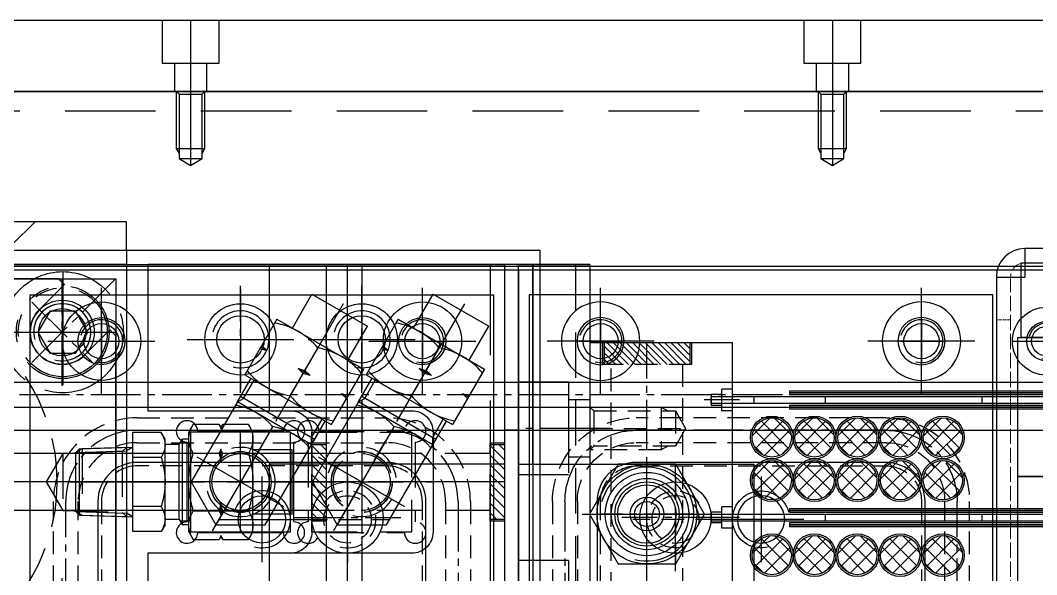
# Model space of a CAD drawing. Header units: millimetres. Extents: x -4251 to 2609, y -1673 to 4048.
# Drawn here: x -4003.7 to -3861.2, y 1197.5 to 1275.2 of the extents above; entities that cross this region are included whole.
import ezdxf

# ---------------------------------------------------------------- set-up
doc = ezdxf.new("R2010")
doc.units = ezdxf.units.MM
for name, pattern in [('CENTER', [50.8, 31.75, -6.35, 6.35, -6.35]), ('CENTER1', [10, 7, -1, 1, -1]), ('CENTER2', [28.575, 19.05, -3.175, 3.175, -3.175]), ('DASHED', [0.2067, 0.1654, -0.0413]), ('HIDDEN', [9.525, 6.35, -3.175]), ('HIDDEN2', [4.7625, 3.175, -1.5875]), ('HIDDENX2', [19.05, 12.7, -6.35]), ('PHANTOM2', [31.75, 15.875, -3.175, 3.175, -3.175, 3.175, -3.175])]:
    doc.linetypes.add(name, pattern=pattern)
for name, color, linetype in [('______', 7, 'Continuous'), ('CENTER', 1, 'CENTER'), ('PV-529CA', 7, 'Continuous'), ('THIN', 3, 'Continuous'), ('가는실선', 6, 'Continuous'), ('가시적인 것(ISO)', 7, 'Continuous'), ('외형선', 7, 'Continuous'), ('중심선', 3, 'CENTER2')]:
    doc.layers.add(name, color=color, linetype=linetype)
doc.layers.add('가려진 것(ISO)', color=2, linetype='DASHED', lineweight=18)

# ---------------------------------------------------------------- blocks, each defined once
blk = doc.blocks.new('A$C630739C4')
h = blk.add_hatch()
h.set_pattern_fill('ANSI37', color=1, scale=0.5)
h.set_pattern_definition([(45, (-2245.9198, -538.1216), (-1.122532, 1.122532), []), (135, (-2245.9198, -538.1216), (-1.122532, -1.122532), [])])
h.paths.add_polyline_path([(-21.25, 91.5, 1), (-26.75, 91.5, 1)])
h = blk.add_hatch()
h.set_pattern_fill('ANSI37', color=1, scale=0.5)
h.set_pattern_definition([(45, (-2239.9198, -538.1216), (-1.122532, 1.122532), []), (135, (-2239.9198, -538.1216), (-1.122532, -1.122532), [])])
h.paths.add_polyline_path([(-15.25, 91.5, 1), (-20.75, 91.5, 1)])
h = blk.add_hatch()
h.set_pattern_fill('ANSI37', color=1, scale=0.5)
h.set_pattern_definition([(45, (-2233.9198, -538.1216), (-1.122532, 1.122532), []), (135, (-2233.9198, -538.1216), (-1.122532, -1.122532), [])])
h.paths.add_polyline_path([(-9.25, 91.5, 1), (-14.75, 91.5, 1)])
h = blk.add_hatch()
h.set_pattern_fill('ANSI37', color=1, scale=0.5)
h.set_pattern_definition([(45, (-2227.9198, -538.1216), (-1.122532, 1.122532), []), (135, (-2227.9198, -538.1216), (-1.122532, -1.122532), [])])
h.paths.add_polyline_path([(-3.25, 91.5, 1), (-8.75, 91.5, 1)])
h = blk.add_hatch()
h.set_pattern_fill('ANSI37', color=1, scale=0.5)
h.set_pattern_definition([(45, (-2221.9198, -538.1216), (-1.122532, 1.122532), []), (135, (-2221.9198, -538.1216), (-1.122532, -1.122532), [])])
h.paths.add_polyline_path([(2.75, 91.5, 1), (-2.75, 91.5, 1)])
h = blk.add_hatch()
h.set_pattern_fill('ANSI37', color=1, scale=0.5)
h.set_pattern_definition([(45, (-2245.9198, -544.1216), (-1.122532, 1.122532), []), (135, (-2245.9198, -544.1216), (-1.122532, -1.122532), [])])
h.paths.add_polyline_path([(-21.25, 85.5, 1), (-26.75, 85.5, 1)])
h = blk.add_hatch()
h.set_pattern_fill('ANSI37', color=1, scale=0.5)
h.set_pattern_definition([(45, (-2239.9198, -544.1216), (-1.122532, 1.122532), []), (135, (-2239.9198, -544.1216), (-1.122532, -1.122532), [])])
h.paths.add_polyline_path([(-15.25, 85.5, 1), (-20.75, 85.5, 1)])
h = blk.add_hatch()
h.set_pattern_fill('ANSI37', color=1, scale=0.5)
h.set_pattern_definition([(45, (-2233.9198, -544.1216), (-1.122532, 1.122532), []), (135, (-2233.9198, -544.1216), (-1.122532, -1.122532), [])])
h.paths.add_polyline_path([(-9.25, 85.5, 1), (-14.75, 85.5, 1)])
h = blk.add_hatch()
h.set_pattern_fill('ANSI37', color=1, scale=0.5)
h.set_pattern_definition([(45, (-2227.9198, -544.1216), (-1.122532, 1.122532), []), (135, (-2227.9198, -544.1216), (-1.122532, -1.122532), [])])
h.paths.add_polyline_path([(-3.25, 85.5, 1), (-8.75, 85.5, 1)])
h = blk.add_hatch()
h.set_pattern_fill('ANSI37', color=1, scale=0.5)
h.set_pattern_definition([(45, (-2221.9198, -544.1216), (-1.122532, 1.122532), []), (135, (-2221.9198, -544.1216), (-1.122532, -1.122532), [])])
h.paths.add_polyline_path([(2.75, 85.5, 1), (-2.75, 85.5, 1)])
h = blk.add_hatch()
h.set_pattern_fill('ANSI37', color=1, scale=0.5)
h.set_pattern_definition([(45, (-2245.9198, -554.6216), (-1.122532, 1.122532), []), (135, (-2245.9198, -554.6216), (-1.122532, -1.122532), [])])
h.paths.add_polyline_path([(-21.25, 75, 1), (-26.75, 75, 1)])
h = blk.add_hatch()
h.set_pattern_fill('ANSI37', color=1, scale=0.5)
h.set_pattern_definition([(45, (-2239.9198, -554.6216), (-1.122532, 1.122532), []), (135, (-2239.9198, -554.6216), (-1.122532, -1.122532), [])])
h.paths.add_polyline_path([(-15.25, 75, 1), (-20.75, 75, 1)])
h = blk.add_hatch()
h.set_pattern_fill('ANSI37', color=1, scale=0.5)
h.set_pattern_definition([(45, (-2233.9198, -554.6216), (-1.122532, 1.122532), []), (135, (-2233.9198, -554.6216), (-1.122532, -1.122532), [])])
h.paths.add_polyline_path([(-9.25, 75, 1), (-14.75, 75, 1)])
h = blk.add_hatch()
h.set_pattern_fill('ANSI37', color=1, scale=0.5)
h.set_pattern_definition([(45, (-2227.9198, -554.6216), (-1.122532, 1.122532), []), (135, (-2227.9198, -554.6216), (-1.122532, -1.122532), [])])
h.paths.add_polyline_path([(-3.25, 75, 1), (-8.75, 75, 1)])
h = blk.add_hatch()
h.set_pattern_fill('ANSI37', color=1, scale=0.5)
h.set_pattern_definition([(45, (-2221.9198, -554.6216), (-1.122532, 1.122532), []), (135, (-2221.9198, -554.6216), (-1.122532, -1.122532), [])])
h.paths.add_polyline_path([(2.75, 75, 1), (-2.75, 75, 1)])
for centre in [(-24, 91.5), (-18, 91.5), (-12, 91.5), (-6, 91.5), (0, 91.5), (-24, 85.5), (-18, 85.5), (-12, 85.5), (-6, 85.5), (0, 85.5), (-24, 75), (-18, 75), (-12, 75), (-6, 75), (0, 75)]:
    blk.add_circle(centre, 3)
at = {"color": 1}
for centre in [(-24, 91.5), (-18, 91.5), (-12, 91.5), (-6, 91.5), (0, 91.5), (-24, 85.5), (-18, 85.5), (-12, 85.5), (-6, 85.5), (0, 85.5), (-24, 75), (-18, 75), (-12, 75), (-6, 75), (0, 75)]:
    blk.add_circle(centre, 2.75, dxfattribs=at)
blk = doc.blocks.new('A$C3E0D7D11')
at = {"color": 1}
for p, q in [((-121, 1.75), (-121, 0.75)), ((-111, 1.75), (-111, 0.75)), ((-31, 1.75), (-31, 0.75)), ((-9, 1.75), (-9, 0.75))]:
    blk.add_line(p, q, dxfattribs=at)
at = {"color": 2, "linetype": 'HIDDENX2'}
for p, q in [((-89, 0.75), (-89, 1.75)), ((-85, 2.25), (-85, 2.5)), ((-85, 2), (-85, 2.25)), ((-43, 2.25), (-43, 2.5)), ((-43, 2), (-43, 2.25)), ((-39, 0.75), (-39, 1.75)), ((-85, 0.5), (-85, 0.25)), ((-85, 0.25), (-85, 0)), ((-43, 0.5), (-43, 0.25)), ((-43, 0.25), (-43, 0))]:
    blk.add_line(p, q, dxfattribs=at)
at = {"color": 1}
blk.add_lwpolyline([(-4, 0.75), (-127, 0.75), (-127, 1.75), (-4, 1.75)], close=True, dxfattribs=at)
at = {"color": 3}
for points in [[(-116, 2.25), (0, 2.25), (0, 2.5), (-116, 2.5)], [(-116, 2), (0, 2), (0, 2.25), (-116, 2.25)], [(-116, 0.25), (0, 0.25), (0, 0.5), (-116, 0.5)], [(-116, 0), (0, 0), (0, 0.25), (-116, 0.25)]]:
    blk.add_lwpolyline(points, close=True, dxfattribs=at)
blk = doc.blocks.new('A$C03997A2E')
at = {"layer": '가려진 것(ISO)', "ltscale": 12.901145}
blk.add_line((31.5, 138), (-6.5, 138), dxfattribs=at)
at = {"layer": '가려진 것(ISO)', "ltscale": 12.872348}
blk.add_line((-8.5, 136), (-8.5, 11), dxfattribs=at)
at = {"layer": '가려진 것(ISO)', "ltscale": 2.856945}
blk.add_line((-8.5, 130), (-10.5, 130), dxfattribs=at)
at = {"layer": '가려진 것(ISO)', "ltscale": 12.901145}
blk.add_arc((-6.5, 136), 2, 90, 180, dxfattribs=at)
at = {"layer": '가시적인 것(ISO)'}
for p, q in [((-6.5, 140), (-6.5, 136)), ((31.5, 140), (-6.5, 140)), ((-10.5, 136), (-6.5, 136)), ((-10.5, 136), (-10.5, 11))]:
    blk.add_line(p, q, dxfattribs=at)
blk.add_arc((-6.5, 136), 4, 90, 180, dxfattribs=at)
blk = doc.blocks.new('A$C25D579A2')
at = {"color": 250}
blk.add_lwpolyline([(-51.15, 196.33), (-31.65, 196.33), (-31.65, 185.83), (-51.15, 185.83), (-51.15, 196.33)], dxfattribs=at)
for points in [[(-11.65, 185.83), (-11.65, 166.33), (-51.65, 166.33), (-51.65, 185.83)], [(-11.65, 166.33), (-11.65, 146.83), (-51.65, 146.83), (-51.65, 166.33)]]:
    blk.add_lwpolyline(points, close=True, dxfattribs=at)
blk = doc.blocks.new('A$C520A0970')
at = {"layer": '______', "linetype": 'HIDDEN2'}
h = blk.add_hatch(dxfattribs=at)
h.set_pattern_fill('ANSI31', color=2, scale=0.2, angle=90)
h.set_pattern_definition([(135, (1386.6707, -1466.6332), (-0.4490128, -0.4490128), [])])
h.paths.add_polyline_path([(-3, 8), (-15, 8), (-15, 5), (-3, 5)])
at = {"color": 1}
for p, q in [((-17, 8), (-17, -102)), ((3, 8), (-17, 8)), ((3, -102), (3, 8))]:
    blk.add_line(p, q, dxfattribs=at)
at = {"color": 1, "linetype": 'CENTER1'}
for p, q in [((-9, -97), (-9, 8)), ((4, 0), (-1, 0)), ((-9, -22.58), (-9, -9.42)), ((-2.42, -16), (-15.58, -16)), ((4, -16.5), (-1, -16.5))]:
    blk.add_line(p, q, dxfattribs=at)
blk.add_circle((-9, -16), 5.85)
at = {"color": 1}
blk.add_circle((-9, -16), 5, dxfattribs=at)
at = {"layer": '______', "color": 2, "linetype": 'HIDDEN2'}
for p, q in [((-15.25, 8), (-15.25, 5)), ((-15, 8), (-15, 5)), ((-3, 8), (-3, 5)), ((-2.75, 8), (-2.75, 5)), ((-2.75, 5), (-15.25, 5)), ((1.5, -1.5), (1.5, 1.5)), ((3, 1.5), (1.5, 1.5)), ((0, 0.75), (0, -0.75)), ((1.5, 0.75), (0, 0.75)), ((-7, -1), (-7, -7)), ((1.5, -0.75), (0, -0.75)), ((-5, -1.54), (-5, -6.46)), ((3, -1.5), (1.5, -1.5)), ((-17, -4), (-3.58, -4)), ((1.5, -18), (1.5, -15)), ((3, -15), (1.5, -15)), ((0, -15.75), (0, -17.25)), ((1.5, -15.75), (0, -15.75)), ((1.5, -17.25), (0, -17.25)), ((3, -18), (1.5, -18))]:
    blk.add_line(p, q, dxfattribs=at)
for points in [[(-4, 5), (-4, -94), (-9, -97), (-14, -94), (-14, 5)], [(-17, -1), (-7, -1), (-6.06, -1.54)], [(-17, -1), (-16.46, -1.54), (-16.46, -6.46), (-17, -7)], [(-16.46, -1.54), (-5, -1.54), (-3.58, -4), (-5, -6.46), (-16.46, -6.46)], [(-6.06, -6.46), (-7, -7), (-17, -7)]]:
    blk.add_lwpolyline(points, dxfattribs=at)
at = {"layer": 'THIN'}
blk.add_arc((-9, -16), 6.58, 255, 165, dxfattribs=at)
blk = doc.blocks.new('A$C11B86E84')
at = {"color": 0}
blk.add_lwpolyline([(-4.04, 7), (-8.08, 0), (-4.04, -7), (4.04, -7), (8.08, 0), (4.04, 7)], close=True, dxfattribs=at)
blk.add_circle((0, 0), 7, dxfattribs=at)
at = {"layer": '외형선'}
for radius in [4.5, 4.1, 2.35, 1.75]:
    blk.add_circle((0, 0), radius, dxfattribs=at)
at = {"layer": '중심선'}
for p, q in [((0, -8), (0, 8)), ((-9.08, 0), (9.08, 0))]:
    blk.add_line(p, q, dxfattribs=at)
blk = doc.blocks.new('A$C55941044')
for name, p in [('A$C03997A2E', (-101.5, 8, 0)), ('A$C25D579A2', (-57.35, -50.33, 0)), ('A$C520A0970', (-152, 126.75, 0)), ('A$C3E0D7D11', (-25, 125.5, 0)), ('A$C630739C4', (-119.5, 30, 0)), ('A$C11B86E84', (-161, 110.75, 0)), ('A$C3E0D7D11', (-25, 109, 0))]:
    blk.add_blockref(name, p)
blk = doc.blocks.new('A$C54F9723F')
at = {"color": 1, "linetype": 'CENTER1'}
for p, q in [((0, 40, 0), (0, -40, 0)), ((-16.76, 23.26), (-28.39, 34.89)), ((16.76, 23.26), (28.39, 34.89)), ((-25.24, 23.26), (-16.76, 31.74)), ((25.24, 23.26), (16.76, 31.74)), ((0, -7.49), (0, 7.49)), ((33.5, 0), (-33.5, 0)), ((-7.49, 0), (7.49, 0)), ((-16.76, -23.26), (-28.39, -34.89)), ((-25.24, -23.26), (-16.76, -31.74)), ((16.76, -23.26), (28.39, -34.89)), ((25.24, -23.26), (16.76, -31.74))]:
    blk.add_line(p, q, dxfattribs=at)
at = {"color": 1}
for p, q in [((-20.5, 35), (-21.32, 34.18)), ((20.5, 35), (-20.5, 35)), ((20.5, 35), (21.32, 34.18)), ((-17.82, 30.68), (-21.32, 34.18)), ((17.82, 30.68), (21.32, 34.18)), ((-27.68, 27.82), (-28.5, 27)), ((-24.18, 24.32), (-27.68, 27.82)), ((24.18, 24.32), (27.68, 27.82)), ((27.68, 27.82), (28.5, 27)), ((-28.5, 27, 0), (-28.5, -27, 0)), ((28.5, 27), (28.5, -27)), ((-24.18, -24.32), (-27.68, -27.82)), ((24.18, -24.32), (27.68, -27.82)), ((-27.68, -27.82), (-28.5, -27)), ((27.68, -27.82), (28.5, -27)), ((-17.82, -30.68), (-21.32, -34.18)), ((17.82, -30.68), (21.32, -34.18)), ((-20.5, -35), (-21.32, -34.18)), ((20.5, -35), (21.32, -34.18)), ((20.5, -35), (-20.5, -35))]:
    blk.add_line(p, q, dxfattribs=at)
at = {"color": 250, "linetype": 'CENTER1'}
for p, q in [((-21, 20.01, 0), (-21, 34.99, 0)), ((21, 20.01, 0), (21, 34.99, 0)), ((-13.51, 27.5, 0), (-28.49, 27.5, 0)), ((28.49, 27.5, 0), (13.51, 27.5, 0)), ((-21, -34.99, 0), (-21, -20.01, 0)), ((21, -34.99, 0), (21, -20.01, 0)), ((-13.51, -27.5, 0), (-28.49, -27.5, 0)), ((28.49, -27.5, 0), (13.51, -27.5, 0))]:
    blk.add_line(p, q, dxfattribs=at)
at = {"color": 250}
blk.add_lwpolyline([(28.5, -35), (-28.5, -35), (-28.5, 35), (28.5, 35)], close=True, dxfattribs=at)
for centre in [(-21, 27.5, 0), (21, 27.5, 0), (-21, -27.5, 0), (21, -27.5, 0)]:
    blk.add_circle(centre, 3.32, dxfattribs=at)
at = {"color": 2, "linetype": 'HIDDEN'}
blk.add_circle((0, 0), 26.75, dxfattribs=at)
at = {"color": 1}
blk.add_circle((0, 0), 5.25, dxfattribs=at)
at = {"color": 250}
for centre in [(-21, 27.5, 0), (21, 27.5, 0), (-21, -27.5, 0), (21, -27.5, 0)]:
    blk.add_arc(centre, 4, 15, 285, dxfattribs=at)
at = {"color": 1}
for centre, start, end in [((-21, 27.5), 225, 45), ((21, 27.5), 135, 315), ((-21, -27.5), 315, 135), ((21, -27.5), 45, 225)]:
    blk.add_arc(centre, 4.5, start, end, dxfattribs=at)
blk = doc.blocks.new('A$C699871DD')
at = {"rotation": 270}
blk.add_blockref('A$C54F9723F', (-141.66, 0.8, 0), dxfattribs=at)
blk = doc.blocks.new('A$C4EDB7AFF')
at = {"color": 6, "elevation": 0}
blk.add_lwpolyline([(-38.88, 9.45), (108.12, 9.45), (108.12, 5.45), (-38.88, 5.45), (-38.88, 9.45)], dxfattribs=at)
at = {"color": 2, "linetype": 'HIDDEN', "elevation": 0}
blk.add_lwpolyline([(92.12, 8.65), (95.32, 5.45)], dxfattribs=at)
blk = doc.blocks.new('A$C35FF11A1')
at = {"linetype": 'HIDDEN2', "ltscale": 2}
h = blk.add_hatch(dxfattribs=at)
h.set_pattern_fill('ANSI31', color=2, scale=0.3, angle=-90)
h.set_pattern_definition([(315, (-138.3296, 2564.4756), (0.6735192, 0.6735192), [])])
h.paths.add_polyline_path([(191, -15.75), (191, -26.25), (189, -26.25), (189, -15.75)])
at = {"color": 2, "linetype": 'HIDDEN2', "ltscale": 2}
for p, q in [((171, -11, 0), (171, -31, 0)), ((164, -14, 0), (178, -14, 0)), ((164, -28, 0), (164, -14, 0)), ((165, -13.9, 0), (177, -13.9, 0)), ((171, -13.75, 0), (171, -28.25, 0)), ((178, -14, 0), (178, -28, 0)), ((163.5, -15.4, 0), (163.5, -26.6, 0)), ((189, -17, 0), (16.5, -17, 0)), ((161, -21, 0), (181, -21, 0)), ((178.25, -21, 0), (163.75, -21, 0)), ((189, -25, 0), (16.5, -25, 0)), ((164, -28, 0), (178, -28, 0)), ((165, -28.1, 0), (177, -28.1, 0))]:
    blk.add_line(p, q, dxfattribs=at)
at = {"color": 6, "elevation": 0}
blk.add_lwpolyline([(-9, 9.5), (191, 9.5), (191, -111.5), (-9, -111.5)], close=True, dxfattribs=at)
at = {"color": 2, "linetype": 'HIDDEN2', "ltscale": 2, "elevation": 0}
blk.add_lwpolyline([(178.5, -15.4), (178.5, -26.6)], dxfattribs=at)
for points in [[(191, -15.5), (191, -26.5), (189, -26.5), (189, -15.5)], [(191, -15.75), (191, -26.25), (189, -26.25), (189, -15.75)]]:
    blk.add_lwpolyline(points, close=True, dxfattribs=at)
at = {"color": 1, "linetype": 'CENTER1', "ltscale": 2, "elevation": 0}
blk.add_lwpolyline([(191, -21), (12.5, -21)], dxfattribs=at)
at = {"ltscale": 10}
for centre in [(129, 0), (171, -1, 0)]:
    blk.add_circle(centre, 3.32, dxfattribs=at)
at = {"color": 2, "linetype": 'HIDDEN2', "ltscale": 2}
for radius in [4.28, 4.25, 4]:
    blk.add_circle((171, -21, 0), radius, dxfattribs=at)
for centre, radius, start, end in [((163.5, -13.9, 0), 1.5, 0, 270), ((178.5, -13.9, 0), 1.5, 270, 180), ((171, -21, 0), 4.86, 255, 165), ((163.5, -28.1, 0), 1.5, 90, 0), ((178.5, -28.1, 0), 1.5, 180, 90)]:
    blk.add_arc(centre, radius, start, end, dxfattribs=at)
at = {"layer": 'CENTER', "ltscale": 10}
for p, q in [((129, 7), (129, -7)), ((171, 6, 0), (171, -8, 0)), ((122, 0), (136, 0)), ((164, -1, 0), (178, -1, 0))]:
    blk.add_line(p, q, dxfattribs=at)
at = {"layer": 'THIN', "ltscale": 10}
for centre in [(129, 0), (171, -1, 0)]:
    blk.add_arc(centre, 4, 255, 165, dxfattribs=at)
blk = doc.blocks.new('A$C67512D08')
at = {"color": 1, "linetype": 'CENTER1'}
for p, q in [((129, 7.5, 0), (129, -7.5, 0)), ((121.5, 0, 0), (136.5, 0, 0))]:
    blk.add_line(p, q, dxfattribs=at)
at = {"color": 2, "linetype": 'HIDDEN2', "ltscale": 2}
for p, q in [((129.08, -17, 0), (28, -17, 0)), ((129.08, -17, 0), (129.08, -25, 0)), ((131.8, -16.33, 0), (131.8, -25.67, 0)), ((129.08, -25, 0), (28, -25, 0))]:
    blk.add_line(p, q, dxfattribs=at)
at = {"color": 6, "elevation": 0}
blk.add_lwpolyline([(-9, 11.5), (138, 11.5), (138, -113.5), (-9, -113.5)], close=True, dxfattribs=at)
at = {"color": 2, "linetype": 'HIDDEN2', "ltscale": 2, "elevation": 0}
for points in [[(137.4, -16.74), (129.08, -17), (126.77, -21), (129.08, -25), (137.4, -25.26)], [(138, -16.14), (131.8, -16.33), (130.74, -16.94)], [(138, -16.14), (137.4, -16.74), (137.4, -25.26), (138, -25.86)], [(130.74, -25.06), (131.8, -25.67), (138, -25.86)]]:
    blk.add_lwpolyline(points, dxfattribs=at)
at = {"color": 1, "linetype": 'CENTER1', "ltscale": 2, "elevation": 0}
blk.add_lwpolyline([(138, -21), (24, -21), (24, -81), (138, -81)], dxfattribs=at)
at = {"color": 6}
blk.add_circle((129, 0, 0), 4.5, dxfattribs=at)
blk = doc.blocks.new('A$C421973F8')
at = {"color": 1}
blk.add_lwpolyline([(-7, 7), (-7, -7), (7, -7), (7, 7)], close=True, dxfattribs=at)
blk.add_circle((0, 0), 4.28)
blk.add_circle((0, 0), 4, dxfattribs=at)
at = {"layer": 'CENTER'}
for p, q in [((0, -4.86), (0, 4.86)), ((4.86, 0), (-4.86, 0))]:
    blk.add_line(p, q, dxfattribs=at)
at = {"layer": 'THIN'}
blk.add_arc((0, 0), 4.86, 195, 105, dxfattribs=at)
blk = doc.blocks.new('A$C5AAB78A5')
at = {"linetype": 'HIDDEN2', "ltscale": 2}
h = blk.add_hatch(dxfattribs=at)
h.set_pattern_fill('ANSI31', color=2, scale=0.3, angle=-90)
h.set_pattern_definition([(315, (-163.3296, 2564.4756), (0.6735192, 0.6735192), [])])
h.paths.add_polyline_path([(166, -15.75), (166, -26.25), (164, -26.25), (164, -15.75)])
at = {"color": 6}
for p, q in [((148, -13.9, 0), (160, -13.9, 0)), ((146.5, -26.6, 0), (146.5, -15.4, 0))]:
    blk.add_line(p, q, dxfattribs=at)
at = {"color": 2, "linetype": 'HIDDEN2', "ltscale": 2}
for p, q in [((164, -17, 0), (16.5, -17, 0)), ((164, -25, 0), (16.5, -25, 0))]:
    blk.add_line(p, q, dxfattribs=at)
at = {"color": 6, "elevation": 0}
blk.add_lwpolyline([(-9, 9.5), (166, 9.5), (166, -111.5), (-9, -111.5)], close=True, dxfattribs=at)
blk.add_lwpolyline([(161.5, -26.6), (161.5, -15.4)], dxfattribs=at)
at = {"color": 2, "linetype": 'HIDDEN2', "ltscale": 2, "elevation": 0}
for points in [[(166, -15.5), (166, -26.5), (164, -26.5), (164, -15.5)], [(166, -15.75), (166, -26.25), (164, -26.25), (164, -15.75)]]:
    blk.add_lwpolyline(points, close=True, dxfattribs=at)
at = {"color": 1, "linetype": 'CENTER1', "ltscale": 2, "elevation": 0}
blk.add_lwpolyline([(164.5, -21), (12.5, -21)], dxfattribs=at)
at = {"color": 6, "elevation": 0}
blk.add_lwpolyline([(146.5, -26.6, 2.414214), (148, -28.1), (160, -28.1, 2.414214), (161.5, -26.6)], format="xyb", dxfattribs=at)
at = {"ltscale": 10}
for centre in [(129, 0), (154, -1, 0)]:
    blk.add_circle(centre, 3.32, dxfattribs=at)
at = {"color": 6}
blk.add_circle((154, -21, 0), 4, dxfattribs=at)
for centre, start, end in [((146.5, -13.9, 0), 0, 270), ((161.5, -13.9, 0), 270, 180)]:
    blk.add_arc(centre, 1.5, start, end, dxfattribs=at)
at = {"layer": 'CENTER', "ltscale": 10}
for p, q in [((129, 7), (129, -7)), ((154, 6, 0), (154, -8, 0)), ((122, 0), (136, 0)), ((147, -1, 0), (161, -1, 0))]:
    blk.add_line(p, q, dxfattribs=at)
at = {"layer": 'CENTER', "color": 1}
for p, q in [((154, -28.1, 0), (154, -13.9, 0)), ((161.1, -21, 0), (146.9, -21, 0))]:
    blk.add_line(p, q, dxfattribs=at)
at = {"layer": 'THIN', "ltscale": 10}
for centre in [(129, 0), (154, -1, 0)]:
    blk.add_arc(centre, 4, 255, 165, dxfattribs=at)
blk.add_blockref('A$C421973F8', (154, -21, 0))
blk = doc.blocks.new('A$C6CDA58BF')
at = {"color": 6, "linetype": 'PHANTOM2'}
for p, q in [((0, 8.5), (0, -8.5)), ((-8.5, 0), (8.5, 0))]:
    blk.add_line(p, q, dxfattribs=at)
blk.add_lwpolyline([(1.73, -3), (-1.73, -3), (-3.46, 0), (-1.73, 3), (1.73, 3), (3.46, 0), (1.73, -3)], dxfattribs=at)
for radius in [8.5, 6.5, 6.25]:
    blk.add_circle((0, 0), radius, dxfattribs=at)
blk = doc.blocks.new('A$C1A1F7E32')
at = {"layer": 'PV-529CA'}
for p, q in [((4.5, 30.33), (-4.5, 30.33)), ((-4.5, 30.33), (-4.5, 24.83)), ((4.5, 30.33), (4.5, 24.83)), ((-7, 24.83), (-8.08, 24.2)), ((7, 24.83), (-7, 24.83)), ((7, 24.83), (8.08, 24.2)), ((-8.08, 24.2), (-8.08, 20.58)), ((-4.04, 20.58), (-4.04, 24.2)), ((4.04, 20.58), (4.04, 24.2)), ((8.08, 20.58), (8.08, 24.2)), ((-7.58, 20.33), (-8.08, 20.58)), ((-7.58, 20.33), (-8.08, 20.08)), ((-8.08, 20.08), (-8.08, 16.46)), ((-7.52, 20.33), (-7.58, 20.33)), ((-2.92, 20.33), (-4.6, 20.33)), ((-4.04, 16.46), (-4.04, 20.08)), ((4.6, 20.33), (2.92, 20.33)), ((4.04, 16.46), (4.04, 20.08)), ((7.58, 20.33), (7.52, 20.33)), ((7.58, 20.33), (8.08, 20.58)), ((7.58, 20.33), (8.08, 20.08)), ((8.08, 16.46), (8.08, 20.08)), ((-7, 15.83), (-8.08, 16.46)), ((7, 15.83), (-7, 15.83)), ((-6, 15.83), (-6, 14.93)), ((6, 15.83), (6, 14.93)), ((7, 15.83), (8.08, 16.46)), ((6, 14.93), (-6, 14.93)), ((-5.25, 14.5), (-6, 14.93)), ((5.25, 14.5), (-5.25, 14.5)), ((-5.25, 14.5), (-5.25, 12.5)), ((5.25, 14.5), (6, 14.93)), ((5.25, 14.5), (5.25, 12.5)), ((-6, 12.5), (-6.93, 11.96)), ((-6.93, 11.96), (-6.93, 8)), ((6, 12.5), (-6, 12.5)), ((-3.46, 8), (-3.46, 11.96)), ((3.46, 11.96), (3.46, 8)), ((6, 12.5), (6.93, 11.96)), ((6.93, 11.96), (6.93, 8)), ((6.93, 8), (-6.93, 8)), ((-4.67, 0.5), (-4.9, 8)), ((4.67, 0.5), (4.9, 8)), ((4.67, 0.5), (-4.67, 0.5)), ((-4.15, 0), (-4.67, 0.5)), ((4.15, 0), (-4.15, 0)), ((4.15, 0), (4.67, 0.5))]:
    blk.add_line(p, q, dxfattribs=at)
for points, weights in [([(-8.08, 24.2), (-7, 24.83), (-6.06, 24.83)], [1, 1.0379548493, 1]), ([(-6.06, 24.83), (-5.12, 24.83), (-4.04, 24.2)], [1, 1.0379548493, 1]), ([(-4.04, 24.2), (-1.88, 24.83), (0, 24.83)], [1, 1.0379548493, 1]), ([(0, 24.83), (1.88, 24.83), (4.04, 24.2)], [1, 1.0379548493, 1]), ([(4.04, 24.2), (5.12, 24.83), (6.06, 24.83)], [1, 1.0379548493, 1]), ([(6.06, 24.83), (7, 24.83), (8.08, 24.2)], [1, 1.0379548493, 1]), ([(-7.52, 20.33), (-7.79, 20.43), (-8.08, 20.58)], [1, 1.00259269997, 1]), ([(-8.08, 20.08), (-7.79, 20.23), (-7.52, 20.33)], [1, 1.00259269997, 1]), ([(-4.04, 20.58), (-4.33, 20.43), (-4.6, 20.33)], [1, 1.00259269997, 1]), ([(-4.6, 20.33), (-4.33, 20.23), (-4.04, 20.08)], [1, 1.00259269997, 1]), ([(-2.92, 20.33), (-3.46, 20.43), (-4.04, 20.58)], [1, 1.00259269997, 1]), ([(-4.04, 20.08), (-3.46, 20.23), (-2.92, 20.33)], [1, 1.00259269997, 1]), ([(4.04, 20.58), (3.46, 20.43), (2.92, 20.33)], [1, 1.00259269997, 1]), ([(2.92, 20.33), (3.46, 20.23), (4.04, 20.08)], [1, 1.00259269997, 1]), ([(4.6, 20.33), (4.33, 20.43), (4.04, 20.58)], [1, 1.00259269997, 1]), ([(4.04, 20.08), (4.33, 20.23), (4.6, 20.33)], [1, 1.00259269997, 1]), ([(8.08, 20.58), (7.79, 20.43), (7.52, 20.33)], [1, 1.00259269997, 1]), ([(7.52, 20.33), (7.79, 20.23), (8.08, 20.08)], [1, 1.00259269997, 1]), ([(-6.06, 15.83), (-7, 15.83), (-8.08, 16.46)], [1, 1.0379548493, 1]), ([(-4.04, 16.46), (-5.12, 15.83), (-6.06, 15.83)], [1, 1.0379548493, 1]), ([(0, 15.83), (-1.88, 15.83), (-4.04, 16.46)], [1, 1.0379548493, 1]), ([(4.04, 16.46), (1.88, 15.83), (0, 15.83)], [1, 1.0379548493, 1]), ([(6.06, 15.83), (5.12, 15.83), (4.04, 16.46)], [1, 1.0379548493, 1]), ([(8.08, 16.46), (7, 15.83), (6.06, 15.83)], [1, 1.0379548493, 1]), ([(-6.93, 11.96), (-6, 12.5), (-5.2, 12.5)], [1, 1.0379548493, 1]), ([(-5.2, 12.5), (-4.39, 12.5), (-3.46, 11.96)], [1, 1.0379548493, 1]), ([(-3.46, 11.96), (-1.61, 12.5), (0, 12.5)], [1, 1.0379548493, 1]), ([(0, 12.5), (1.61, 12.5), (3.46, 11.96)], [1, 1.0379548493, 1]), ([(3.46, 11.96), (4.39, 12.5), (5.2, 12.5)], [1, 1.0379548493, 1]), ([(5.2, 12.5), (6, 12.5), (6.93, 11.96)], [1, 1.0379548493, 1])]:
    blk.add_rational_spline(points, weights, degree=2, dxfattribs=at)
at = {"layer": '가는실선'}
for p, q in [((-5.5, 15.83), (-5.5, 14.64)), ((5.5, 15.83), (5.5, 14.64)), ((-4.9, 8), (-4.37, 7.08)), ((4.9, 8), (4.37, 7.08)), ((-4.15, 0), (-4.37, 7.08)), ((4.15, 0), (4.37, 7.08))]:
    blk.add_line(p, q, dxfattribs=at)
at = {"layer": '외형선'}
blk.add_line((-4.87, 7.08), (4.87, 7.08), dxfattribs=at)
at = {"layer": '중심선'}
blk.add_line((0, -1), (0, 31.33), dxfattribs=at)
blk = doc.blocks.new('A$C24EF5521')
at = {"layer": 'PV-529CA'}
for p, q in [((-18.33, 6), (-14.5, 6)), ((-14.5, 7), (-14.5, -7)), ((-5.5, 7), (-14.5, 7)), ((-5.5, 7), (-5.5, -7)), ((-5.5, 4.5), (0, 4.5)), ((0, 4.5), (0, -4.5)), ((-5.5, -4.5), (0, -4.5)), ((-18.33, -6), (-14.5, -6)), ((-5.5, -7), (-14.5, -7))]:
    blk.add_line(p, q, dxfattribs=at)
at = {"layer": '가는실선'}
for p, q in [((-18.33, 6), (-17.46, 5.5)), ((-17.46, 5.5), (-14.5, 5.5)), ((-18.33, -6), (-17.46, -5.5)), ((-17.46, -5.5), (-14.5, -5.5))]:
    blk.add_line(p, q, dxfattribs=at)
at = {"layer": '외형선'}
for p, q in [((-31.29, 6), (-34.76, 0)), ((-18.33, 6), (-31.29, 6)), ((-18.33, -6), (-18.33, 6)), ((-17.46, -6), (-17.46, 6)), ((-10.25, 7), (-10, 6.02)), ((-10, 6.02), (-9.75, 7)), ((-10, 6.02), (-10, 7)), ((-34.76, 0), (-31.29, -6)), ((-18.87, 0), (-34.76, 0)), ((-10.25, 0), (-10, 0.98)), ((-10, 0.98), (-9.75, 0)), ((-10, -0.98), (-10, 0.98)), ((-9.75, 0), (-10, -0.98)), ((-9.75, 0), (-6.13, 0)), ((-13.87, 0), (-10.25, 0)), ((-10, -0.98), (-10.25, 0)), ((-31.29, -6), (-18.33, -6)), ((-10.25, -7), (-10, -6.02)), ((-10, -6.02), (-9.75, -7)), ((-10, -6.02), (-10, -7))]:
    blk.add_line(p, q, dxfattribs=at)
for centre, radius, start, end in [((-26.99, 3), 8.67, 339.7438, 20.2562), ((-4.39, 3.5), 10.11, 159.7438, 200.2562), ((-15.61, 3.5), 10.11, 339.7438, 20.2562), ((-26.99, -3), 8.67, 339.7438, 20.2562), ((-4.39, -3.5), 10.11, 159.7438, 200.2562), ((-15.61, -3.5), 10.11, 339.7438, 20.2562)]:
    blk.add_arc(centre, radius, start, end, dxfattribs=at)
at = {"layer": '중심선'}
for p, q in [((-27.83, -7), (-27.83, 7)), ((1, 0), (-35.76, 0))]:
    blk.add_line(p, q, dxfattribs=at)
blk = doc.blocks.new('A$C504B16A8')
at = {"color": 2, "elevation": 0}
for points in [[(-41.5, 32.5), (168.5, 32.5), (168.5, -92.5), (-41.5, -92.5)], [(-36.5, 32.5), (110.5, 32.5), (110.5, 30.5), (-36.5, 30.5)]]:
    blk.add_lwpolyline(points, close=True, dxfattribs=at)
at = {"xscale": -1, "rotation": 180}
blk.add_blockref('A$C4EDB7AFF', (2.38, 41.95, 0), dxfattribs=at)
for name, p in [('A$C67512D08', (-27.5, 21, 0)), ('A$C35FF11A1', (-27.5, 21, 0)), ('A$C5AAB78A5', (-27.5, 21, 0)), ('A$C6CDA58BF', (101.57, 21, 0))]:
    blk.add_blockref(name, p)
at = {"linetype": 'HIDDEN'}
blk.add_blockref('A$C699871DD', (215.66, -0.8, 0), dxfattribs=at)
for name, p, rotation in [('A$C24EF5521', (140.42, 24.1, 0), 59.99999999999999), ('A$C24EF5521', (157.42, 24.1, 0), 59.99999999999999), ('A$C1A1F7E32', (103.42, 0, 0), 270)]:
    blk.add_blockref(name, p, dxfattribs=dict(rotation=rotation))
blk = doc.blocks.new('A$C757C281B')
blk.add_circle((0, 0), 2.07)
at = {"layer": 'CENTER'}
for p, q in [((0, 2.5), (0, -2.5)), ((-2.5, 0), (2.5, 0))]:
    blk.add_line(p, q, dxfattribs=at)
at = {"layer": 'THIN'}
blk.add_arc((0, 0), 2.5, 255, 165, dxfattribs=at)
blk = doc.blocks.new('A$C3EC57485')
at = {"color": 2, "linetype": 'HIDDENX2'}
for p, q in [((-445, 167.3), (-15, 167.3)), ((-277, 162), (-273, 162)), ((-187, 162), (-183, 162)), ((-276.62, 160.6), (-273.38, 160.6)), ((-186.62, 160.6), (-183.38, 160.6))]:
    blk.add_line(p, q, dxfattribs=at)
at = {"color": 4}
blk.add_lwpolyline([(0, 0), (-460, 0), (-460, 170), (0, 170)], close=True, dxfattribs=at)
at = {"color": 2, "linetype": 'HIDDENX2'}
for points in [[(-277, 170), (-277, 162), (-276.62, 161.34)], [(-277, 170), (-276.62, 169.62), (-273.38, 169.62), (-273, 170)], [(-276.62, 169.62), (-276.62, 160.6), (-275, 159.66), (-273.38, 160.6), (-273.38, 169.62)], [(-273.38, 161.34), (-273, 162), (-273, 170)], [(-187, 170), (-187, 162), (-186.62, 161.34)], [(-187, 170), (-186.62, 169.62), (-183.38, 169.62), (-183, 170)], [(-186.62, 169.62), (-186.62, 160.6), (-185, 159.66), (-183.38, 160.6), (-183.38, 169.62)], [(-183.38, 161.34), (-183, 162), (-183, 170)]]:
    blk.add_lwpolyline(points, dxfattribs=at)
at = {"color": 4}
for points in [[(-89.5, 24.5), (-370.5, 24.5, -0.414214), (-380.5, 34.5), (-380.5, 135.5, -0.414214), (-370.5, 145.5), (-89.5, 145.5, -0.414214), (-79.5, 135.5), (-79.5, 34.5, -0.414214)], [(-349, 129.24), (-111, 129.24, -0.414214), (-99.26, 117.5), (-99.26, 52.5, -0.414214), (-111, 40.76), (-349, 40.76, -0.414214), (-360.74, 52.5), (-360.74, 117.5, -0.414214)], [(-349, 125.76), (-111, 125.76, -0.414214), (-102.74, 117.5), (-102.74, 52.5, -0.414214), (-111, 44.24), (-349, 44.24, -0.414214), (-357.26, 52.5), (-357.26, 117.5, -0.414214)], [(-344, 122.5), (-116, 122.5, -0.414214), (-106, 112.5), (-106, 57.5, -0.414214), (-116, 47.5), (-344, 47.5, -0.414214), (-354, 57.5), (-354, 112.5, -0.414214)], [(-325, 122.5), (-135, 122.5, -0.414214), (-125, 112.5), (-125, 57.5, -0.414214), (-135, 47.5), (-325, 47.5, -0.414214), (-335, 57.5), (-335, 112.5, -0.414214)]]:
    blk.add_lwpolyline(points, format="xyb", close=True, dxfattribs=at)
at = {"color": 1, "linetype": 'CENTER1'}
blk.add_lwpolyline([(-349, 127.5), (-111, 127.5, -0.414214), (-101, 117.5), (-101, 52.5, -0.414214), (-111, 42.5), (-349, 42.5, -0.414214), (-359, 52.5), (-359, 117.5, -0.414214)], format="xyb", close=True, dxfattribs=at)
at = {"layer": 'CENTER'}
for p, q in [((-275, 170), (-275, 159.66)), ((-185, 170), (-185, 159.66))]:
    blk.add_line(p, q, dxfattribs=at)
blk.add_blockref('A$C757C281B', (-155, 135))
blk = doc.blocks.new('A$C72017674')
at = {"color": 250, "linetype": 'HIDDEN2'}
for p, q in [((6.7, 21.71), (6.7, 9.71)), ((0.7, 15.71), (12.7, 15.71))]:
    blk.add_line(p, q, dxfattribs=at)
at = {"color": 1}
blk.add_lwpolyline([(27.2, 47.21), (27.2, -65.79), (-37.8, -65.79), (-37.8, 47.21)], close=True, dxfattribs=at)
at = {"color": 2, "linetype": 'HIDDEN2'}
for points in [[(-22.8, 29.95), (12.2, 29.95, -0.414214), (23.94, 18.21), (23.94, -36.79, -0.414214), (12.2, -48.53), (-22.8, -48.53, -0.414214), (-34.54, -36.79), (-34.54, 18.21, -0.414214)], [(-22.8, 26.47), (12.2, 26.47, -0.414214), (20.46, 18.21), (20.46, -36.79, -0.414214), (12.2, -45.05), (-22.8, -45.05, -0.414214), (-31.06, -36.79), (-31.06, 18.21, -0.414214)], [(-22.8, -41.79), (12.2, -41.79, 0.414214), (17.2, -36.79), (17.2, 18.21, 0.414214), (12.2, 23.21), (-22.8, 23.21, 0.414214), (-27.8, 18.21), (-27.8, -36.79, 0.414214)]]:
    blk.add_lwpolyline(points, format="xyb", close=True, dxfattribs=at)
at = {"color": 1, "linetype": 'CENTER1'}
blk.add_lwpolyline([(-22.8, 28.21), (12.2, 28.21, -0.414214), (22.2, 18.21), (22.2, -36.79, -0.414214), (12.2, -46.79), (-22.8, -46.79, -0.414214), (-32.8, -36.79), (-32.8, 18.21, -0.414214)], format="xyb", close=True, dxfattribs=at)
at = {"color": 1}
for centre, radius in [((-27.8, 40.71), 5.5), ((17.2, 40.71), 5.5), ((-27.8, 40.71), 3.3), ((17.2, 40.71), 3.3)]:
    blk.add_circle(centre, radius, dxfattribs=at)
blk.add_circle((-5.3, 15.71), 3.32)
at = {"color": 250, "linetype": 'HIDDEN2'}
blk.add_circle((6.7, 15.71), 3.32, dxfattribs=at)
blk.add_arc((6.7, 15.71), 4, 255, 165, dxfattribs=at)
at = {"layer": 'CENTER'}
for p, q in [((-27.8, 33.21), (-27.8, 48.21)), ((17.2, 33.21), (17.2, 48.21)), ((-35.3, 40.71), (-20.3, 40.71)), ((9.7, 40.71), (24.7, 40.71)), ((-5.3, 21.71), (-5.3, 9.71)), ((-11.3, 15.71), (0.7, 15.71))]:
    blk.add_line(p, q, dxfattribs=at)
at = {"layer": 'THIN'}
blk.add_arc((-5.3, 15.71), 4, 255, 165, dxfattribs=at)
blk = doc.blocks.new('A$C366F0EA6')
at = {"color": 11}
for p, q in [((149, 60), (149, -60)), ((151, 60), (151, -60))]:
    blk.add_line(p, q, dxfattribs=at)
at = {"color": 2, "linetype": 'HIDDENX2'}
blk.add_line((151, 37.5), (149, 37.5), dxfattribs=at)
at = {"color": 11}
for points in [[(290, -60), (10, -60, -0.414214), (0, -50), (0, 50, -0.414214), (10, 60), (290, 60, -0.414214), (300, 50), (300, -50, -0.414214)], [(97.5, -33), (132.5, -33, 0.414214), (138, -27.5), (138, 27.5, 0.414214), (132.5, 33), (97.5, 33, 0.414214), (92, 27.5), (92, -27.5, 0.414214)], [(167.5, -33), (202.5, -33, 0.414214), (208, -27.5), (208, 27.5, 0.414214), (202.5, 33), (167.5, 33, 0.414214), (162, 27.5), (162, -27.5, 0.414214)]]:
    blk.add_lwpolyline(points, format="xyb", close=True, dxfattribs=at)
for radius in [4.75, 2.75]:
    blk.add_circle((225, 50), radius, dxfattribs=at)
for centre in [(92.5, 50), (137.5, 50), (162.5, 50), (207.5, 50)]:
    blk.add_circle(centre, 2.46)
at = {"layer": 'CENTER'}
for p, q in [((92.5, 53), (92.5, 47)), ((137.5, 53), (137.5, 47)), ((162.5, 53), (162.5, 47)), ((207.5, 53), (207.5, 47)), ((89.5, 50), (95.5, 50)), ((134.5, 50), (140.5, 50)), ((159.5, 50), (165.5, 50)), ((204.5, 50), (210.5, 50)), ((220.25, 50), (229.75, 50))]:
    blk.add_line(p, q, dxfattribs=at)
at = {"layer": 'THIN'}
for centre in [(92.5, 50), (137.5, 50), (162.5, 50), (207.5, 50)]:
    blk.add_arc(centre, 3, 255, 165, dxfattribs=at)
blk = doc.blocks.new('A$C299D7E66')
at = {"color": 1}
for p, q in [((-13, 10.5, 0), (-13, -10, 0)), ((49, 10.5, 0), (-13, 10.5, 0)), ((15, -110.5, 0), (15, 10.5, 0)), ((49, 10.5, 0), (49, -110.5, 0)), ((-13, -30, 0), (-13, -70, 0))]:
    blk.add_line(p, q, dxfattribs=at)
at = {"color": 2, "linetype": 'HIDDEN'}
for p, q in [((17, 10.5, 0), (17, -110.5, 0)), ((47, 10.5, 0), (47, -110.5, 0)), ((49, -8.5, 0), (47, -8.5, 0)), ((49, -16.5, 0), (47, -16.5, 0))]:
    blk.add_line(p, q, dxfattribs=at)
at = {"color": 1, "linetype": 'CENTER1'}
for p, q in [((0, -7.5), (0, 7.5)), ((-7.5, 0), (7.5, 0)), ((52, -12.5, 0), (44, -12.5, 0))]:
    blk.add_line(p, q, dxfattribs=at)
at = {"color": 1, "elevation": 0}
blk.add_lwpolyline([(-13, -10), (7, -10, -0.414214), (10, -13), (10, -27, -0.414214), (7, -30), (-13, -30)], format="xyb", dxfattribs=at)
at = {"color": 1}
blk.add_circle((0, 0), 5, dxfattribs=at)
blk = doc.blocks.new('A$C1C200397')
at = {"color": 1}
blk.add_line((0, 0), (0, -121), dxfattribs=at)
at = {"color": 2, "linetype": 'HIDDENX2'}
for p, q in [((5, -16.5, 0), (-2, -16.5)), ((5, -16.5, 0), (5, -29.5, 0)), ((8, -19, 0), (5, -19, 0)), ((8, -27, 0), (5, -27, 0)), ((5, -29.5, 0), (-2, -29.5)), ((5, -41.5, 0), (-2, -41.5)), ((5, -41.5, 0), (5, -54.5, 0))]:
    blk.add_line(p, q, dxfattribs=at)
at = {"color": 1, "linetype": 'CENTER1'}
blk.add_line((8, -23, 0), (-2, -23, 0), dxfattribs=at)
at = {"color": 1}
blk.add_lwpolyline([(-2, 0), (8, 0), (8, -121), (-2, -121)], close=True, dxfattribs=at)
blk = doc.blocks.new('A$C66DD71AA')
at = {"color": 1}
for p, q in [((0, -28), (0, 0)), ((2, 0), (0, 0)), ((2, -28), (2, 0)), ((0, -28), (0, -93)), ((0, -28), (33, -28)), ((33, -28, 0), (33, -48, 0))]:
    blk.add_line(p, q, dxfattribs=at)
at = {"color": 2, "linetype": 'HIDDENX2'}
blk.add_line((2, -28), (2, -93), dxfattribs=at)
at = {"color": 1, "linetype": 'CENTER1'}
for p, q in [((22, -43, 0), (22, -28, 0)), ((29.5, -35.5, 0), (14.5, -35.5, 0))]:
    blk.add_line(p, q, dxfattribs=at)
at = {"color": 1}
blk.add_circle((22, -35.5, 0), 5, dxfattribs=at)
blk = doc.blocks.new('A$C33E56D32')
at = {"color": 250}
for p, q in [((-33, 0, 0), (-33, -20.5, 0)), ((0, 0), (-33, 0)), ((0, 0), (0, -121)), ((-33, -40.5, 0), (-33, -80.5, 0))]:
    blk.add_line(p, q, dxfattribs=at)
at = {"color": 250, "linetype": 'HIDDENX2'}
blk.add_line((-2, 0), (-2, -121), dxfattribs=at)
at = {"color": 250, "linetype": 'CENTER1'}
for p, q in [((-20, -18, 0), (-20, -3, 0)), ((-27.5, -10.5, 0), (-12.5, -10.5, 0))]:
    blk.add_line(p, q, dxfattribs=at)
at = {"color": 1}
for p, q in [((-33, -28, 0), (-33, -48, 0)), ((0, -28), (-33, -28)), ((0, -28), (0, -93))]:
    blk.add_line(p, q, dxfattribs=at)
at = {"color": 1, "linetype": 'CENTER1'}
for p, q in [((-22, -43, 0), (-22, -28, 0)), ((-29.5, -35.5, 0), (-14.5, -35.5, 0))]:
    blk.add_line(p, q, dxfattribs=at)
at = {"color": 2, "linetype": 'HIDDENX2'}
blk.add_line((-2, -28), (-2, -93), dxfattribs=at)
at = {"color": 250, "elevation": 0}
blk.add_lwpolyline([(-33, -20.5), (-13, -20.5, -0.414214), (-10, -23.5), (-10, -37.5, -0.414214), (-13, -40.5), (-33, -40.5)], format="xyb", dxfattribs=at)
at = {"color": 250}
blk.add_circle((-20, -10.5, 0), 5, dxfattribs=at)
at = {"color": 1}
blk.add_circle((-22, -35.5, 0), 5, dxfattribs=at)

msp = doc.modelspace()

# ---------------------------------------------------------------- linework, layer by layer
at = {"color": 2, "linetype": 'HIDDENX2'}
for p, q in [((-3982.0943, 1269.2489, 0), (-3982.0943, 1265.2489, 0)), ((-3977.5943, 1269.2489, 0), (-3977.5943, 1265.2489, 0)), ((-3892.0943, 1269.2489, 0), (-3892.0943, 1265.2489, 0)), ((-3887.5943, 1269.2489, 0), (-3887.5943, 1265.2489, 0))]:
    msp.add_line(p, q, dxfattribs=at)
at = {"color": 4, "elevation": 0}
msp.add_lwpolyline([(-4164.8443, 1275.2489), (-3704.8443, 1275.2489), (-3704.8443, 1265.2489), (-4164.8443, 1265.2489)], close=True, dxfattribs=at)
at = {"color": 2, "linetype": 'HIDDENX2', "elevation": 0}
for points in [[(-3983.8443, 1275.2489), (-3983.8443, 1269.2489), (-3975.8443, 1269.2489), (-3975.8443, 1275.2489)], [(-3893.8443, 1275.2489), (-3893.8443, 1269.2489), (-3885.8443, 1269.2489), (-3885.8443, 1275.2489)]]:
    msp.add_lwpolyline(points, dxfattribs=at)
at = {"layer": 'CENTER'}
for p, q in [((-3979.8443, 1275.2489, 0), (-3979.8443, 1265.2489, 0)), ((-3889.8443, 1275.2489, 0), (-3889.8443, 1265.2489, 0))]:
    msp.add_line(p, q, dxfattribs=at)

# ---------------------------------------------------------------- block references
for name, p in [('A$C3EC57485', (-3704.8443, 1095.2489, 0)), ('A$C504B16A8', (-4099.3443, 1210.4989, 0)), ('A$C55941044', (-3754.8443, 1095.2489, 0)), ('A$C366F0EA6', (-4084.8443, 1180.2489, 0)), ('A$C299D7E66', (-3972.8443, 1230.4989, 0)), ('A$C33E56D32', (-3935.8443, 1240.9989, 0)), ('A$C1C200397', (-3931.8443, 1240.9989, 0)), ('A$C66DD71AA', (-3933.8443, 1240.9989, 0)), ('A$C72017674', (-3964.541, 1189.5422, 0))]:
    msp.add_blockref(name, p)
at = {"xscale": -1}
msp.add_blockref('A$C72017674', (-3905.1476, 1189.5422, 0), dxfattribs=at)

doc.saveas('drawing.dxf')
